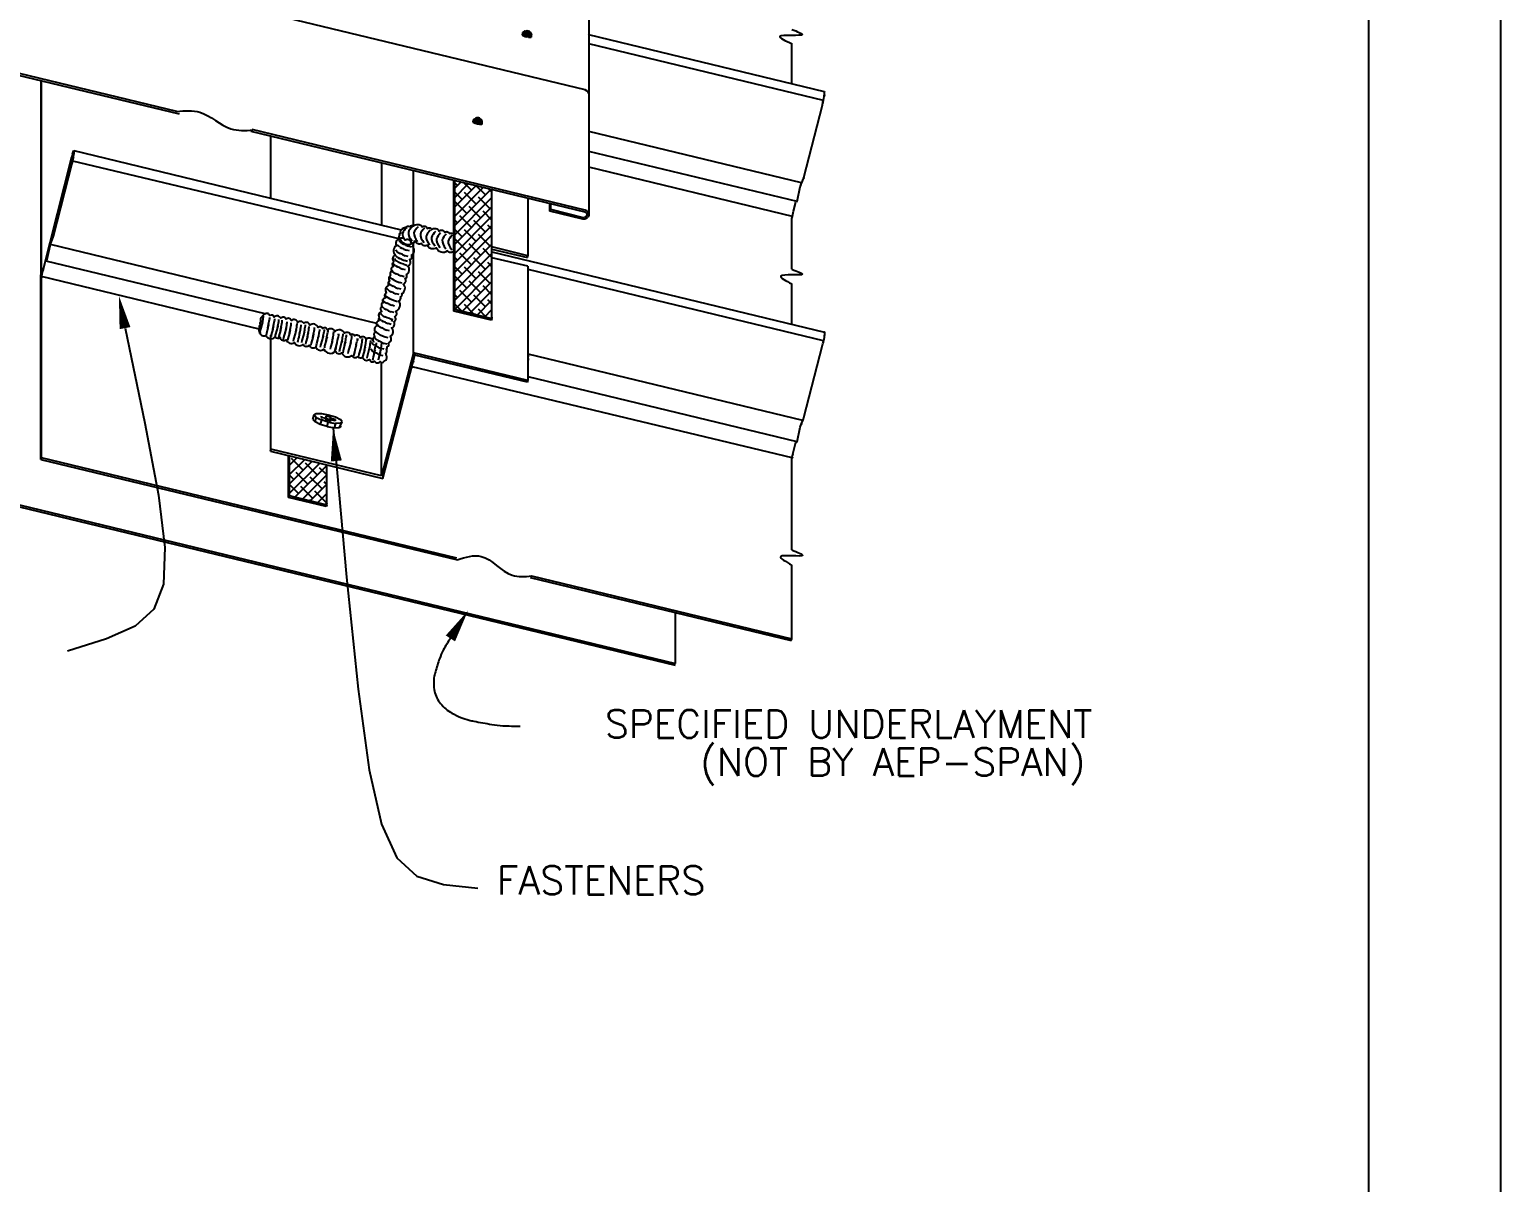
# Model space of a CAD drawing. Extents: x 119.2 to 127.7, y -26.1 to -15.1.
# Drawn here: x 123.515 to 127.693, y -20.545 to -17.27 of the extents above; entities that cross this region are included whole.
import ezdxf
from ezdxf.enums import TextEntityAlignment as Align

# ---------------------------------------------------------------- set-up
doc = ezdxf.new("R2010")
doc.units = 0
doc.header["$LTSCALE"] = 0.5
doc.header["$MEASUREMENT"] = 0
for name, color, linetype in [('BORDER', 9, 'CONTINUOUS'), ('DIM', 4, 'CONTINUOUS'), ('DWG', 2, 'CONTINUOUS'), ('PEN2', 7, 'CONTINUOUS')]:
    doc.layers.add(name, color=color, linetype=linetype)
doc.styles.get("Standard").update_dxf_attribs({"font": 'romans.shx'})
doc.styles.add('STD', font='simplex.shx', dxfattribs={"height": 0.125})
pattern_1 = [(45, (9.3305, 0), (-0.013258252, 0.013258252), []), (135, (9.3305, 0), (-0.0397747564, 0.013258252), [0.046875, -0.028125])]

msp = doc.modelspace()

# ---------------------------------------------------------------- hatches: boundary and pattern name
at = {"layer": 'DWG'}
h = msp.add_hatch(dxfattribs=at)
h.set_pattern_fill('ANSI38', color=46, scale=0.15)
h.set_pattern_definition(pattern_1)
h.paths.add_polyline_path([(122.1452, -17.6972), (122.0387, -17.7229), (122.0387, -18.0881), (122.1452, -18.0618)])
h.paths.add_polyline_path([(122.6111, -18.5935), (122.6111, -18.4804), (122.5046, -18.5062), (122.5046, -18.6198)])
h.paths.add_polyline_path([(124.3593, -18.5062), (124.2528, -18.4804), (124.2528, -18.5935), (124.3593, -18.6198)])
h = msp.add_hatch(dxfattribs=at)
h.set_pattern_fill('ANSI38', color=46, scale=0.15)
h.set_pattern_definition(pattern_1)
h.paths.add_polyline_path([(124.8286, -17.7237), (124.7221, -17.698), (124.7221, -18.0644), (124.8286, -18.0907)])

# ---------------------------------------------------------------- linework, layer by layer
at = {"layer": 'BORDER'}
for p, q in [((127.6927, -15.1288), (127.6927, -26.1288)), ((127.3177, -15.5663), (127.3177, -25.6913))]:
    msp.add_line(p, q, dxfattribs=at)
at = {"layer": 'DIM', "color": 5}
for points, format in [([(123.7692, -18.0259, 0, 0.0313, 0), (123.7866, -18.1181, 0.0313, 0.0313, 0)], "xyseb"), ([(124.3772, -18.4021, 0, 0.0313, 0), (124.3866, -18.4954, 0.0313, 0.0313, 0)], "xyseb"), ([(124.7608, -18.9203, 0, 0.0313, 0), (124.7106, -18.9995, 0.0313, 0.0313, 0)], "xyseb"), ([(124.7106, -18.9995, 0.027993), (124.6904, -19.0325, 0.040454), (124.6797, -19.0571, 0.009901), (124.6678, -19.0941, 0.029035), (124.6647, -19.1071, 0.049204), (124.6631, -19.1281, 0.048014), (124.6656, -19.1495, 0.058997), (124.6719, -19.1679, 0.058994), (124.6824, -19.1844, 0.047542), (124.6976, -19.1998, 0.048808), (124.7151, -19.2117, 0.028651), (124.7404, -19.2237, 0.032591), (124.7637, -19.2315, 0.017207), (124.7769, -19.2345, 0.004479), (124.8282, -19.2437, 0.02784), (124.8595, -19.2473, 0.017805), (124.9086, -19.2484)], "xyb")]:
    msp.add_lwpolyline(points, format=format, dxfattribs=at)
for points in [[(123.7866, -18.1181), (123.8432, -18.388), (123.8816, -18.5922), (123.8999, -18.7411), (123.8962, -18.8458), (123.8686, -18.9168), (123.8153, -18.9649), (123.7342, -19.0009), (123.6234, -19.0356)], [(124.3772, -18.4021), (124.4159, -18.8253), (124.4486, -19.1437), (124.4801, -19.3724), (124.5152, -19.527), (124.5588, -19.6226), (124.6156, -19.6746), (124.6906, -19.6983), (124.7884, -19.7091)]]:
    msp.add_lwpolyline(points, dxfattribs=at)
at = {"layer": 'DWG'}
for p, q in [((125.1033, -16.5423), (125.1033, -17.7985)), ((125.0936, -17.4415), (123.4323, -17.0403)), ((125.1026, -17.284), (125.1026, -17.284)), ((125.1041, -17.2848), (125.1026, -17.284)), ((125.7731, -17.4468), (125.1041, -17.2848)), ((125.1041, -17.299), (125.1041, -17.3028)), ((125.1041, -17.311), (125.1041, -17.3155)), ((125.7701, -17.4715), (125.1041, -17.311)), ((125.1041, -17.32), (125.1041, -17.3245)), ((125.6801, -17.4228), (125.6801, -17.3106)), ((123.9342, -17.5027), (123.4323, -17.3815)), ((123.4323, -17.3868), (123.94, -17.5093)), ((123.5471, -17.4145), (123.5471, -17.9673)), ((123.5486, -17.4148), (123.5486, -17.9628)), ((125.0936, -17.4415), (125.0981, -17.4438)), ((125.0981, -17.4438), (125.0936, -17.4415)), ((125.1018, -17.4475), (125.0981, -17.4438)), ((125.1033, -17.452), (125.1018, -17.4475)), ((125.7701, -17.4715), (125.7723, -17.4603)), ((125.7723, -17.446), (125.7731, -17.446)), ((125.7731, -17.455), (125.7723, -17.4603)), ((125.7723, -17.4573), (125.7731, -17.455)), ((125.7723, -17.4603), (125.7723, -17.4573)), ((125.7731, -17.446), (125.7731, -17.4468)), ((125.7731, -17.455), (125.7731, -17.446)), ((125.7138, -17.6898), (125.7671, -17.485)), ((125.7671, -17.485), (125.7686, -17.476)), ((125.7686, -17.4768), (125.7678, -17.4798)), ((125.7678, -17.4798), (125.7678, -17.4805)), ((125.7686, -17.476), (125.7701, -17.4715)), ((125.7686, -17.476), (125.7686, -17.4768)), ((124.1434, -17.5584), (125.0921, -17.7873)), ((125.0936, -17.7828), (124.1475, -17.5543)), ((124.1996, -17.5728), (124.1996, -17.7475)), ((124.2011, -17.5728), (124.1996, -17.5728)), ((124.2011, -17.7483), (124.2011, -17.5728)), ((125.1041, -17.5458), (125.1041, -17.5518)), ((125.1041, -17.5593), (125.1041, -17.5668)), ((125.7078, -17.7055), (125.1041, -17.5593)), ((125.1041, -17.569), (125.1041, -17.572)), ((123.6326, -17.6478), (123.6416, -17.6133)), ((123.6356, -17.6335), (123.6371, -17.626)), ((123.6363, -17.6275), (123.6356, -17.632)), ((123.6378, -17.6238), (123.6363, -17.6275)), ((123.6363, -17.6275), (123.6363, -17.6275)), ((123.6371, -17.626), (123.6393, -17.6268)), ((123.6378, -17.623), (123.6401, -17.6155)), ((123.6408, -17.6185), (123.6378, -17.623)), ((123.6416, -17.6253), (123.6378, -17.6238)), ((123.6386, -17.6208), (123.6408, -17.614)), ((123.6408, -17.6163), (123.6386, -17.6208)), ((123.6393, -17.6178), (123.6386, -17.6358)), ((123.6408, -17.614), (123.6393, -17.6178)), ((123.6401, -17.6185), (123.6393, -17.6193)), ((123.6393, -17.6193), (123.6393, -17.6193)), ((123.6393, -17.6268), (123.6401, -17.6298)), ((123.6401, -17.6155), (123.6408, -17.6163)), ((123.6401, -17.6185), (123.6401, -17.6193)), ((123.6408, -17.6185), (123.6401, -17.6185)), ((123.6401, -17.6298), (123.6401, -17.6185)), ((123.6401, -17.6193), (123.6408, -17.6193)), ((123.6416, -17.6133), (123.6408, -17.614)), ((123.6408, -17.614), (123.6408, -17.6185)), ((123.6416, -17.6133), (123.6416, -17.6253)), ((123.6416, -17.614), (124.5711, -17.8387)), ((125.6951, -17.7588), (125.1041, -17.6163)), ((123.5538, -17.953), (123.6356, -17.632)), ((123.6356, -17.6508), (123.5823, -17.8578)), ((123.6341, -17.6418), (123.6318, -17.6523)), ((123.6348, -17.6418), (123.6318, -17.6538)), ((123.6318, -17.6485), (123.6318, -17.6485)), ((123.6326, -17.65), (123.6318, -17.6485)), ((123.6318, -17.65), (123.6326, -17.65)), ((123.6318, -17.6523), (123.6318, -17.65)), ((123.6318, -17.6538), (123.6341, -17.6545)), ((123.6326, -17.6455), (123.6326, -17.6478)), ((123.6326, -17.6455), (123.6326, -17.6455)), ((123.6326, -17.6515), (123.6326, -17.6455)), ((123.6341, -17.6515), (123.6326, -17.6515)), ((123.6341, -17.6545), (123.6326, -17.6515)), ((123.6333, -17.6433), (123.6333, -17.6493)), ((123.6341, -17.644), (123.6333, -17.6433)), ((123.6333, -17.6485), (123.6356, -17.647)), ((123.6333, -17.6493), (123.6333, -17.6485)), ((123.6341, -17.641), (123.6348, -17.6418)), ((123.6341, -17.6463), (123.6341, -17.641)), ((123.6371, -17.6418), (123.6341, -17.644)), ((123.6356, -17.647), (123.6341, -17.6463)), ((123.6348, -17.6403), (123.6348, -17.6418)), ((123.6348, -17.6418), (123.6363, -17.6425)), ((123.6401, -17.6313), (123.6356, -17.6508)), ((123.6363, -17.6478), (123.6356, -17.6523)), ((123.6363, -17.6425), (123.6371, -17.6418)), ((123.6371, -17.6433), (123.6371, -17.6433)), ((123.6386, -17.6395), (123.6378, -17.6433)), ((123.6378, -17.6433), (124.568, -17.8644)), ((123.6386, -17.6358), (123.6393, -17.6328)), ((123.6393, -17.635), (123.6386, -17.6395)), ((123.6386, -17.6358), (123.6386, -17.6358)), ((123.6401, -17.6313), (123.6393, -17.635)), ((123.6393, -17.6328), (123.6401, -17.6313)), ((123.6393, -17.6328), (123.6393, -17.6328)), ((124.5153, -17.6493), (124.5153, -17.824)), ((125.6816, -17.8008), (125.1041, -17.6613)), ((124.6061, -17.8286), (124.6061, -17.671)), ((125.7041, -17.7168), (125.7063, -17.7093)), ((125.7056, -17.7115), (125.7048, -17.7145)), ((125.7063, -17.7093), (125.7101, -17.701)), ((125.7063, -17.7093), (125.7071, -17.7078)), ((125.7071, -17.7063), (125.7108, -17.7003)), ((125.7071, -17.7078), (125.7071, -17.7063)), ((125.7108, -17.7003), (125.7116, -17.698)), ((125.7116, -17.6958), (125.7131, -17.6935)), ((125.7116, -17.698), (125.7116, -17.6958)), ((125.7138, -17.6898), (125.7131, -17.6935)), ((125.7131, -17.6935), (125.7138, -17.6898)), ((124.9308, -17.749), (124.9308, -17.9125)), ((125.6951, -17.7588), (125.7041, -17.7168)), ((123.5808, -17.8638), (123.5966, -17.7925)), ((123.5958, -17.7933), (123.5823, -17.8533)), ((123.5966, -17.791), (123.5958, -17.7933)), ((123.5958, -17.7933), (123.5958, -17.7933)), ((123.5966, -17.7888), (123.5966, -17.7903)), ((123.5966, -17.7925), (123.5966, -17.7888)), ((123.5966, -17.7903), (123.5981, -17.791)), ((123.5981, -17.791), (123.5966, -17.791)), ((124.9931, -17.7648), (124.9946, -17.7648)), ((124.9931, -17.7858), (124.9931, -17.7648)), ((124.9946, -17.7805), (124.9931, -17.7858)), ((125.0868, -17.8083), (124.9931, -17.7858)), ((124.9946, -17.7648), (124.9946, -17.7805)), ((124.9946, -17.7805), (125.0876, -17.8038)), ((125.0921, -17.7873), (125.0958, -17.7895)), ((125.0981, -17.785), (125.0936, -17.7828)), ((125.0958, -17.7895), (125.0981, -17.7933)), ((125.1018, -17.7888), (125.0981, -17.785)), ((125.0981, -17.7933), (125.0981, -17.7978)), ((125.1033, -17.7933), (125.1018, -17.7888)), ((125.6808, -17.8045), (125.6846, -17.7858)), ((125.6846, -17.7858), (125.6913, -17.7603)), ((125.6943, -17.7595), (125.6951, -17.7588)), ((125.0921, -17.8083), (125.0868, -17.8083)), ((125.0921, -17.8083), (125.0868, -17.8083)), ((125.0876, -17.8038), (125.0921, -17.803)), ((125.0958, -17.8015), (125.0921, -17.803)), ((125.0973, -17.8068), (125.0921, -17.8083)), ((125.0958, -17.8015), (125.0981, -17.7978)), ((125.0973, -17.8068), (125.1011, -17.803)), ((125.1033, -17.7985), (125.1011, -17.803)), ((125.6801, -17.8053), (125.6808, -17.8015)), ((125.6801, -17.8068), (125.6808, -17.8045)), ((125.6801, -17.8068), (125.6801, -17.8053)), ((125.6801, -17.8105), (125.6801, -17.8068)), ((125.6801, -17.9509), (125.6801, -17.8068)), ((123.5756, -17.8728), (123.5636, -17.9268)), ((123.5733, -17.8818), (123.5808, -17.8608)), ((123.5741, -17.8795), (124.5009, -18.1041)), ((123.5756, -17.8728), (123.5748, -17.8773)), ((123.5816, -17.8593), (123.5756, -17.875)), ((123.5771, -17.8713), (123.5756, -17.8728)), ((123.5756, -17.8728), (123.5756, -17.8728)), ((123.5756, -17.875), (123.5756, -17.8728)), ((123.5763, -17.8728), (123.5786, -17.8683)), ((123.5778, -17.8683), (123.5763, -17.8705)), ((123.5763, -17.8705), (123.5771, -17.8713)), ((123.5763, -17.8735), (123.5763, -17.8728)), ((123.5823, -17.854), (123.5771, -17.869)), ((123.5771, -17.869), (123.5778, -17.8683)), ((123.5778, -17.869), (123.5771, -17.869)), ((123.5778, -17.8683), (123.5778, -17.8683)), ((123.5793, -17.8675), (123.5786, -17.8683)), ((123.5786, -17.8683), (123.5793, -17.8675)), ((123.5808, -17.8608), (123.5801, -17.863)), ((123.5801, -17.863), (123.5801, -17.8638)), ((123.5801, -17.8638), (123.5808, -17.8638)), ((123.5808, -17.8638), (123.5823, -17.8578)), ((123.5816, -17.8548), (123.5816, -17.8548)), ((123.5823, -17.8578), (123.5816, -17.8593)), ((123.5823, -17.8533), (123.5823, -17.854)), ((123.5823, -17.854), (123.5823, -17.854)), ((124.6061, -18.1885), (124.6061, -17.8763)), ((123.5636, -17.926), (123.5726, -17.8855)), ((123.5726, -17.8855), (123.5733, -17.8818)), ((123.5733, -17.8848), (123.5733, -17.8818)), ((124.9308, -17.9125), (124.8286, -17.8874)), ((124.8286, -17.8934), (124.9293, -17.9178)), ((124.8286, -17.901), (125.7731, -18.1293)), ((124.9308, -17.9425), (124.8286, -17.918)), ((124.9293, -17.9178), (124.9308, -17.9125)), ((123.5478, -17.9763), (123.5523, -17.9515)), ((123.5486, -17.9658), (123.5538, -17.953)), ((123.5523, -17.953), (123.5486, -17.9733)), ((123.5501, -17.9598), (123.5486, -17.9763)), ((123.5486, -17.9628), (123.5493, -17.9628)), ((123.5523, -17.956), (123.5493, -17.9695)), ((123.5493, -17.9613), (123.5501, -17.9598)), ((123.5493, -17.9628), (123.5493, -17.9613)), ((123.5501, -17.9605), (123.5538, -17.9478)), ((123.5501, -17.9605), (123.5501, -17.9635)), ((123.5508, -17.9605), (123.5501, -17.9605)), ((123.5516, -17.9613), (123.5501, -17.9605)), ((123.5516, -17.9568), (123.5516, -17.9568)), ((123.5523, -17.9515), (123.5523, -17.953)), ((123.5538, -17.953), (123.5523, -17.956)), ((123.5538, -17.9478), (123.5538, -17.953)), ((123.5538, -17.9493), (123.5538, -17.953)), ((123.5538, -17.9493), (123.5538, -17.9493)), ((123.5628, -17.9275), (123.5636, -17.9268)), ((124.185, -18.0778), (123.5628, -17.9275)), ((123.5636, -17.9268), (123.5636, -17.926)), ((124.9308, -17.9425), (124.9308, -18.2673)), ((125.7701, -18.154), (124.9316, -17.9515)), ((123.5478, -17.968), (123.5471, -17.9673)), ((123.5471, -18.4908), (123.5471, -17.9673)), ((123.5471, -17.9673), (123.5493, -17.968)), ((123.5471, -17.9815), (123.5478, -17.9793)), ((123.5471, -17.9815), (123.5478, -17.9815)), ((123.5478, -17.983), (123.5471, -17.983)), ((123.5486, -17.9658), (123.5478, -17.9673)), ((123.5478, -17.968), (123.5486, -17.9658)), ((123.5478, -17.9673), (123.5493, -17.9673)), ((123.5486, -17.968), (123.5478, -17.968)), ((123.5478, -17.968), (123.5478, -17.968)), ((123.5478, -17.9793), (123.5478, -17.9763)), ((123.5486, -17.9763), (123.5478, -17.9763)), ((123.5478, -17.9815), (123.5478, -17.983)), ((123.5493, -17.9658), (123.5486, -17.9658)), ((123.5493, -17.9673), (123.5486, -17.968)), ((123.5486, -17.9733), (123.5486, -18.4855)), ((123.5493, -17.9748), (123.5486, -17.9763)), ((123.5493, -17.9635), (123.5493, -17.9658)), ((123.5501, -17.9635), (123.5493, -17.9635)), ((123.5493, -17.968), (123.5501, -17.9688)), ((123.5493, -17.9718), (123.5493, -17.9748)), ((124.1674, -18.1213), (123.5493, -17.9718)), ((125.6801, -18.1053), (125.6801, -17.9927)), ((125.7723, -18.1285), (125.7731, -18.1285)), ((125.7731, -18.1285), (125.7731, -18.1375)), ((125.7731, -18.1293), (125.7731, -18.1285)), ((124.1996, -18.1435), (124.1996, -18.4675)), ((124.2011, -18.4623), (124.2011, -18.1383)), ((125.7138, -18.3723), (125.7671, -18.1668)), ((125.7671, -18.1668), (125.7678, -18.163)), ((125.7708, -18.1495), (125.7678, -18.163)), ((125.7678, -18.1615), (125.7701, -18.154)), ((125.7686, -18.1585), (125.7678, -18.1615)), ((125.7716, -18.1458), (125.7708, -18.1495)), ((125.7723, -18.1428), (125.7716, -18.1458)), ((125.7731, -18.1375), (125.7723, -18.1398)), ((125.7731, -18.1375), (125.7723, -18.1398)), ((125.7723, -18.1398), (125.7723, -18.1428)), ((125.7723, -18.1398), (125.7723, -18.1428)), ((124.6061, -18.1885), (124.5153, -18.538)), ((124.5153, -18.538), (124.5153, -18.214)), ((124.5191, -18.5448), (124.6098, -18.1945)), ((124.6061, -18.2118), (124.6053, -18.2155)), ((124.6098, -18.19), (124.6061, -18.1885)), ((124.9308, -18.2673), (124.6061, -18.1885)), ((124.6098, -18.1945), (124.6098, -18.19)), ((124.9293, -18.2718), (124.6098, -18.1945)), ((124.9316, -18.1923), (124.9316, -18.1998)), ((125.7116, -18.3805), (124.9316, -18.1923)), ((124.9316, -18.2043), (124.9316, -18.2095)), ((124.6016, -18.2283), (124.6008, -18.2305)), ((125.6808, -18.4863), (124.6016, -18.2283)), ((124.9293, -18.2718), (124.9308, -18.2673)), ((124.9293, -18.2673), (124.9293, -18.2718)), ((125.6951, -18.4413), (124.9316, -18.2568)), ((125.7063, -18.3918), (125.7131, -18.3753)), ((125.7131, -18.3753), (125.7116, -18.3783)), ((125.7116, -18.3783), (125.7116, -18.3805)), ((125.7131, -18.3753), (125.7138, -18.3723)), ((125.6951, -18.4413), (125.7041, -18.3993)), ((125.7041, -18.3993), (125.7063, -18.3918)), ((125.7048, -18.397), (125.7056, -18.394)), ((125.7071, -18.3903), (125.7063, -18.3918)), ((125.7078, -18.388), (125.7071, -18.3888)), ((125.7071, -18.3888), (125.7071, -18.3903)), ((124.1996, -18.4675), (124.2011, -18.4623)), ((124.5153, -18.538), (124.2011, -18.4623)), ((125.6846, -18.4683), (125.6913, -18.442)), ((125.6913, -18.442), (125.6943, -18.442)), ((125.6943, -18.442), (125.6951, -18.4413)), ((123.5471, -18.4908), (124.7307, -18.7765)), ((123.5486, -18.4855), (124.7283, -18.7707)), ((124.1996, -18.4675), (124.5191, -18.5448)), ((125.6801, -18.4878), (125.6846, -18.4683)), ((125.6801, -18.4893), (125.6816, -18.4833)), ((125.6801, -18.4915), (125.6801, -18.4878)), ((125.6801, -18.7481), (125.6801, -18.4893)), ((125.6816, -18.4833), (125.6808, -18.4863)), ((125.6831, -18.4758), (125.6823, -18.4795)), ((124.5191, -18.5245), (124.5191, -18.5448)), ((124.1448, -18.637), (124.1448, -18.637)), ((125.6801, -19.0008), (125.6801, -18.7916)), ((124.9374, -18.8264), (125.6786, -19.0053)), ((124.9406, -18.822), (125.6801, -19.0008)), ((125.6786, -19.0053), (125.6801, -19.0008))]:
    msp.add_line(p, q, dxfattribs=at)
at = {"layer": 'DWG', "color": 46}
for p, q in [((124.9173, -17.278), (124.9143, -17.284)), ((124.9166, -17.2788), (124.9151, -17.2855)), ((124.9151, -17.2855), (124.9166, -17.2788)), ((124.9151, -17.2855), (124.9226, -17.2893)), ((124.9181, -17.287), (124.9151, -17.2855)), ((124.9166, -17.2788), (124.9218, -17.2743)), ((124.9173, -17.278), (124.9166, -17.2788)), ((124.9173, -17.278), (124.9166, -17.2788)), ((124.9173, -17.278), (124.9271, -17.275)), ((124.9203, -17.2758), (124.9173, -17.278)), ((124.9173, -17.278), (124.9173, -17.278)), ((124.9173, -17.2803), (124.9173, -17.278)), ((124.9196, -17.2825), (124.9173, -17.2803)), ((124.9308, -17.2743), (124.9181, -17.287)), ((124.9196, -17.2825), (124.9233, -17.278)), ((124.9196, -17.2825), (124.9286, -17.2855)), ((124.9241, -17.284), (124.9196, -17.2825)), ((124.9203, -17.2758), (124.9256, -17.2735)), ((124.9211, -17.2765), (124.9203, -17.2758)), ((124.9211, -17.275), (124.9256, -17.2735)), ((124.9218, -17.2743), (124.9211, -17.275)), ((124.9211, -17.2765), (124.9256, -17.2743)), ((124.9233, -17.278), (124.9211, -17.2765)), ((124.9233, -17.278), (124.9211, -17.2765)), ((124.9271, -17.2908), (124.9226, -17.2893)), ((124.9226, -17.2893), (124.9271, -17.2908)), ((124.9301, -17.2765), (124.9233, -17.278)), ((124.9263, -17.2795), (124.9241, -17.284)), ((124.9256, -17.2735), (124.9301, -17.2735)), ((124.9256, -17.2735), (124.9301, -17.2735)), ((124.9256, -17.2735), (124.9308, -17.2743)), ((124.9256, -17.2743), (124.9256, -17.2735)), ((124.9256, -17.2743), (124.9353, -17.2758)), ((124.9256, -17.2743), (124.9263, -17.2795)), ((124.9323, -17.2743), (124.9256, -17.2743)), ((124.9286, -17.2758), (124.9263, -17.2795)), ((124.9263, -17.2795), (124.9301, -17.2803)), ((124.9271, -17.2735), (124.9286, -17.2735)), ((124.9308, -17.2743), (124.9271, -17.2735)), ((124.9271, -17.2735), (124.9271, -17.2735)), ((124.9308, -17.2743), (124.9271, -17.2735)), ((124.9271, -17.275), (124.9308, -17.2743)), ((124.9271, -17.2908), (124.9301, -17.2803)), ((124.9323, -17.2915), (124.9271, -17.2908)), ((124.9286, -17.2735), (124.9301, -17.2765)), ((124.9286, -17.2735), (124.9286, -17.2735)), ((124.9286, -17.2735), (124.9286, -17.2758)), ((124.9353, -17.2758), (124.9286, -17.2735)), ((124.9308, -17.2743), (124.9286, -17.2758)), ((124.9286, -17.2758), (124.9308, -17.2743)), ((124.9331, -17.2863), (124.9286, -17.2855)), ((124.9301, -17.2735), (124.9301, -17.2765)), ((124.9301, -17.2735), (124.9383, -17.2788)), ((124.9301, -17.2765), (124.9323, -17.2765)), ((124.9301, -17.2765), (124.9301, -17.2803)), ((124.9301, -17.2803), (124.9301, -17.2765)), ((124.9301, -17.2803), (124.9331, -17.281)), ((124.9301, -17.2803), (124.9331, -17.281)), ((124.9383, -17.281), (124.9308, -17.2743)), ((124.9308, -17.2743), (124.9338, -17.275)), ((124.9323, -17.2765), (124.9323, -17.2743)), ((124.9323, -17.2765), (124.9331, -17.281)), ((124.9353, -17.2765), (124.9323, -17.2765)), ((124.9331, -17.2863), (124.9323, -17.2915)), ((124.9331, -17.2863), (124.9323, -17.2915)), ((124.9398, -17.2915), (124.9323, -17.2915)), ((124.9323, -17.2915), (124.9398, -17.2915)), ((124.9331, -17.281), (124.9383, -17.281)), ((124.9331, -17.281), (124.9331, -17.2863)), ((124.9331, -17.281), (124.9331, -17.2863)), ((124.9398, -17.2863), (124.9331, -17.2863)), ((124.9338, -17.275), (124.9353, -17.2758)), ((124.9338, -17.275), (124.9338, -17.275)), ((124.9338, -17.2773), (124.9353, -17.2765)), ((124.9361, -17.281), (124.9338, -17.2773)), ((124.9353, -17.2758), (124.9353, -17.2765)), ((124.9353, -17.2765), (124.9391, -17.2803)), ((124.9376, -17.2863), (124.9368, -17.2915)), ((124.9406, -17.2848), (124.9376, -17.2863)), ((124.9383, -17.2788), (124.9383, -17.281)), ((124.9391, -17.2803), (124.9383, -17.2788)), ((124.9383, -17.2788), (124.9383, -17.281)), ((124.9383, -17.281), (124.9398, -17.2863)), ((124.9383, -17.281), (124.9398, -17.2863)), ((124.9391, -17.2803), (124.9406, -17.2848)), ((124.9398, -17.2915), (124.9406, -17.2848)), ((124.9398, -17.2863), (124.9398, -17.2915)), ((124.9398, -17.2915), (124.9406, -17.29)), ((124.9406, -17.29), (124.9406, -17.2848)), ((124.7958, -17.524), (124.7741, -17.5315)), ((124.7741, -17.5315), (124.7756, -17.533)), ((124.7756, -17.533), (124.7763, -17.5263)), ((124.7756, -17.533), (124.7786, -17.5345)), ((124.7861, -17.5218), (124.7763, -17.5263)), ((124.7763, -17.5263), (124.7913, -17.5218)), ((124.7763, -17.5263), (124.7808, -17.5233)), ((124.7816, -17.524), (124.7763, -17.5263)), ((124.7778, -17.5255), (124.7763, -17.5263)), ((124.7868, -17.5225), (124.7778, -17.5255)), ((124.7913, -17.5218), (124.7786, -17.5345)), ((124.7823, -17.5368), (124.7786, -17.5345)), ((124.7786, -17.5345), (124.7823, -17.5368)), ((124.7951, -17.5233), (124.7801, -17.53)), ((124.7801, -17.53), (124.7831, -17.5255)), ((124.7808, -17.5233), (124.7816, -17.524)), ((124.7816, -17.5225), (124.7861, -17.521)), ((124.7823, -17.5368), (124.7838, -17.5315)), ((124.7876, -17.5383), (124.7823, -17.5368)), ((124.7861, -17.521), (124.7831, -17.5218)), ((124.7831, -17.5218), (124.7831, -17.5218)), ((124.7831, -17.5255), (124.7861, -17.527)), ((124.7838, -17.5315), (124.7861, -17.527)), ((124.7838, -17.5315), (124.7891, -17.533)), ((124.7906, -17.521), (124.7853, -17.521)), ((124.7913, -17.5218), (124.7853, -17.521)), ((124.7861, -17.521), (124.7913, -17.5218)), ((124.7861, -17.521), (124.7861, -17.521)), ((124.7891, -17.521), (124.7861, -17.521)), ((124.7861, -17.5218), (124.7928, -17.5218)), ((124.7861, -17.527), (124.7868, -17.5225)), ((124.7861, -17.527), (124.7891, -17.5233)), ((124.7936, -17.5285), (124.7861, -17.527)), ((124.7861, -17.527), (124.7898, -17.5278)), ((124.7868, -17.5225), (124.7913, -17.5218)), ((124.7928, -17.5218), (124.7868, -17.5225)), ((124.7891, -17.533), (124.7876, -17.5383)), ((124.7928, -17.539), (124.7876, -17.5383)), ((124.7891, -17.521), (124.7891, -17.521)), ((124.7891, -17.5233), (124.7891, -17.521)), ((124.7913, -17.5218), (124.7891, -17.5233)), ((124.7891, -17.5233), (124.7958, -17.524)), ((124.7891, -17.533), (124.7936, -17.5338)), ((124.7898, -17.5278), (124.7906, -17.524)), ((124.7898, -17.5278), (124.7928, -17.539)), ((124.7928, -17.5218), (124.7906, -17.521)), ((124.7906, -17.524), (124.7951, -17.524)), ((124.7913, -17.5218), (124.7951, -17.524)), ((124.7928, -17.524), (124.7913, -17.5218)), ((124.7913, -17.5218), (124.7943, -17.5225)), ((124.7943, -17.524), (124.7913, -17.5218)), ((124.7936, -17.5285), (124.7928, -17.524)), ((124.7936, -17.5338), (124.7928, -17.539)), ((124.7996, -17.539), (124.7928, -17.539)), ((124.7928, -17.539), (124.7996, -17.539)), ((124.7928, -17.539), (124.7973, -17.539)), ((124.7951, -17.524), (124.7936, -17.5285)), ((124.7996, -17.5278), (124.7936, -17.5285)), ((124.7936, -17.5285), (124.7988, -17.5285)), ((124.7936, -17.5338), (124.7936, -17.5285)), ((124.8003, -17.5338), (124.7936, -17.5338)), ((124.7973, -17.5338), (124.7936, -17.5338)), ((124.7943, -17.5225), (124.7951, -17.5233)), ((124.7966, -17.5285), (124.7943, -17.524)), ((124.7951, -17.5233), (124.7958, -17.524)), ((124.7988, -17.5263), (124.7951, -17.5233)), ((124.7951, -17.524), (124.7988, -17.5285)), ((124.7958, -17.524), (124.7996, -17.5278)), ((124.7973, -17.5338), (124.7966, -17.5285)), ((124.8011, -17.5323), (124.7973, -17.5338)), ((124.7973, -17.539), (124.7973, -17.5338)), ((124.7988, -17.5263), (124.7988, -17.5263)), ((124.7988, -17.5285), (124.7988, -17.5263)), ((124.7996, -17.5278), (124.7988, -17.5285)), ((124.7988, -17.5285), (124.8003, -17.5338)), ((124.7988, -17.5285), (124.8003, -17.5338)), ((124.7996, -17.5278), (124.7996, -17.5278)), ((124.8011, -17.5323), (124.7996, -17.5278)), ((124.8003, -17.5338), (124.7996, -17.539)), ((124.7996, -17.539), (124.8011, -17.5375)), ((124.8003, -17.5338), (124.8011, -17.5323)), ((124.8011, -17.5375), (124.8011, -17.5323)), ((124.7206, -18.0697), (124.7206, -17.6976)), ((124.7221, -17.698), (124.7221, -18.0644)), ((124.8286, -18.0907), (124.8286, -17.7237)), ((124.5663, -17.8713), (124.5656, -17.869)), ((124.5686, -17.8735), (124.5663, -17.8713)), ((124.5723, -17.8765), (124.5686, -17.8735)), ((124.5723, -17.8765), (124.5776, -17.8795)), ((124.5843, -17.8825), (124.5776, -17.8795)), ((124.7205, -17.8748), (124.7206, -17.8749)), ((124.5528, -17.9223), (124.5521, -17.92)), ((124.555, -17.9121), (124.5543, -17.9099)), ((124.5573, -17.9144), (124.555, -17.9121)), ((124.5564, -17.898), (124.5557, -17.8958)), ((124.5587, -17.9003), (124.5564, -17.898)), ((124.561, -17.9174), (124.5573, -17.9144)), ((124.5624, -17.9033), (124.5587, -17.9003)), ((124.5607, -17.8825), (124.5599, -17.8803)), ((124.5629, -17.8848), (124.5607, -17.8825)), ((124.561, -17.9174), (124.5663, -17.9204)), ((124.5624, -17.9033), (124.5677, -17.9063)), ((124.5667, -17.8878), (124.5629, -17.8848)), ((124.573, -17.9234), (124.5663, -17.9204)), ((124.5667, -17.8878), (124.5719, -17.8908)), ((124.5744, -17.9093), (124.5677, -17.9063)), ((124.5787, -17.8938), (124.5719, -17.8908)), ((124.5744, -17.9093), (124.5819, -17.9123)), ((124.5787, -17.8938), (124.5862, -17.8968)), ((124.5902, -17.9145), (124.5819, -17.9123)), ((124.5843, -17.8825), (124.5918, -17.8855)), ((124.5944, -17.899), (124.5862, -17.8968)), ((124.6001, -17.8878), (124.5918, -17.8855)), ((124.5452, -17.9558), (124.5444, -17.9535)), ((124.5474, -17.958), (124.5452, -17.9558)), ((124.5512, -17.961), (124.5474, -17.958)), ((124.5494, -17.9361), (124.5486, -17.9338)), ((124.5516, -17.9383), (124.5494, -17.9361)), ((124.5512, -17.961), (124.5564, -17.964)), ((124.5554, -17.9413), (124.5516, -17.9383)), ((124.5551, -17.9253), (124.5528, -17.9223)), ((124.5588, -17.9283), (124.5551, -17.9253)), ((124.5554, -17.9413), (124.5606, -17.9443)), ((124.5588, -17.9283), (124.5641, -17.9313)), ((124.5674, -17.9473), (124.5606, -17.9443)), ((124.5708, -17.9343), (124.5641, -17.9313)), ((124.5674, -17.9473), (124.5749, -17.9503)), ((124.5783, -17.9365), (124.5708, -17.9343)), ((124.573, -17.9234), (124.5805, -17.9264)), ((124.5831, -17.9526), (124.5749, -17.9503)), ((124.5783, -17.9365), (124.5866, -17.9395)), ((124.5888, -17.9286), (124.5805, -17.9264)), ((124.5311, -18.0065), (124.5303, -18.0043)), ((124.5367, -17.991), (124.5359, -17.9888)), ((124.5389, -17.9933), (124.5367, -17.991)), ((124.5393, -17.974), (124.5386, -17.9718)), ((124.5427, -17.9963), (124.5389, -17.9933)), ((124.5416, -17.977), (124.5393, -17.974)), ((124.5461, -17.9793), (124.5416, -17.977)), ((124.5461, -17.9793), (124.5416, -17.977)), ((124.5427, -17.9963), (124.5479, -17.9993)), ((124.5513, -17.9823), (124.5461, -17.9793)), ((124.5547, -18.0023), (124.5479, -17.9993)), ((124.5513, -17.9823), (124.5581, -17.9853)), ((124.5547, -18.0023), (124.5622, -18.0053)), ((124.5632, -17.967), (124.5564, -17.964)), ((124.5581, -17.9853), (124.5656, -17.9883)), ((124.5632, -17.967), (124.5707, -17.97)), ((124.5731, -17.9905), (124.5656, -17.9883)), ((124.5789, -17.9723), (124.5707, -17.97)), ((124.5184, -18.0389), (124.5176, -18.0366)), ((124.5206, -18.0411), (124.5184, -18.0389)), ((124.5244, -18.0441), (124.5206, -18.0411)), ((124.5244, -18.0441), (124.5296, -18.0471)), ((124.5251, -18.0228), (124.5258, -18.0258)), ((124.5258, -18.0258), (124.5281, -18.028)), ((124.5281, -18.028), (124.5326, -18.031)), ((124.5281, -18.028), (124.5326, -18.031)), ((124.5333, -18.0088), (124.5311, -18.0065)), ((124.5326, -18.031), (124.5378, -18.034)), ((124.5371, -18.0118), (124.5333, -18.0088)), ((124.5371, -18.0118), (124.5423, -18.0148)), ((124.5378, -18.034), (124.5446, -18.037)), ((124.5491, -18.0178), (124.5423, -18.0148)), ((124.5446, -18.037), (124.5521, -18.04)), ((124.5491, -18.0178), (124.5566, -18.0208)), ((124.5521, -18.04), (124.5603, -18.0423)), ((124.5648, -18.023), (124.5566, -18.0208)), ((124.5704, -18.0075), (124.5622, -18.0053)), ((124.1793, -18.0888), (124.1801, -18.0858)), ((124.1801, -18.0858), (124.1801, -18.0828)), ((124.1976, -18.0909), (124.1976, -18.0879)), ((124.5131, -18.0768), (124.5123, -18.0745)), ((124.5131, -18.0768), (124.5153, -18.0798)), ((124.5191, -18.0828), (124.5153, -18.0798)), ((124.5169, -18.0572), (124.5162, -18.055)), ((124.5192, -18.0595), (124.5169, -18.0572)), ((124.5191, -18.0828), (124.5243, -18.0858)), ((124.5229, -18.0625), (124.5192, -18.0595)), ((124.5229, -18.0625), (124.5282, -18.0655)), ((124.5311, -18.0888), (124.5243, -18.0858)), ((124.5349, -18.0685), (124.5282, -18.0655)), ((124.5364, -18.0501), (124.5296, -18.0471)), ((124.5349, -18.0685), (124.5424, -18.0715)), ((124.5364, -18.0501), (124.5439, -18.0531)), ((124.5507, -18.0737), (124.5424, -18.0715)), ((124.5521, -18.0554), (124.5439, -18.0531)), ((124.7206, -18.0697), (124.7221, -18.0644)), ((124.8271, -18.0952), (124.7206, -18.0697)), ((124.7221, -18.0607), (124.7221, -18.0562)), ((124.7221, -18.0569), (124.7221, -18.0614)), ((124.7221, -18.0644), (124.8286, -18.0907)), ((124.7813, -18.0787), (124.7798, -18.0787)), ((124.8286, -18.0869), (124.8286, -18.0884)), ((124.1696, -18.133), (124.1703, -18.1278)), ((124.1703, -18.1278), (124.1748, -18.112)), ((124.1748, -18.112), (124.1778, -18.097)), ((124.1771, -18.1023), (124.1756, -18.1068)), ((124.1778, -18.097), (124.1786, -18.0933)), ((124.1778, -18.097), (124.1786, -18.0933)), ((124.1786, -18.0933), (124.1793, -18.0888)), ((124.1924, -18.1171), (124.1879, -18.1329)), ((124.1924, -18.1171), (124.1954, -18.1021)), ((124.1931, -18.1119), (124.1924, -18.1171)), ((124.1946, -18.1074), (124.1931, -18.1119)), ((124.1954, -18.1021), (124.1961, -18.0984)), ((124.1954, -18.1021), (124.1961, -18.0984)), ((124.1961, -18.0984), (124.1969, -18.0939)), ((124.1969, -18.0939), (124.1976, -18.0909)), ((124.1969, -18.0939), (124.1976, -18.0909)), ((124.2064, -18.121), (124.2019, -18.1367)), ((124.2064, -18.121), (124.2094, -18.106)), ((124.2072, -18.1157), (124.2064, -18.121)), ((124.2087, -18.1112), (124.2072, -18.1157)), ((124.2094, -18.106), (124.2102, -18.1022)), ((124.2094, -18.106), (124.2102, -18.1022)), ((124.2102, -18.1022), (124.2109, -18.0977)), ((124.2109, -18.0977), (124.2117, -18.0947)), ((124.2109, -18.0977), (124.2117, -18.0947)), ((124.2117, -18.0947), (124.2117, -18.0917)), ((124.214, -18.1383), (124.2185, -18.1225)), ((124.2185, -18.1225), (124.2215, -18.1075)), ((124.2208, -18.1128), (124.2193, -18.1173)), ((124.2215, -18.1075), (124.2223, -18.1038)), ((124.2215, -18.1075), (124.2223, -18.1038)), ((124.2223, -18.1038), (124.223, -18.0993)), ((124.223, -18.0993), (124.2238, -18.0963)), ((124.2281, -18.1248), (124.2236, -18.1405)), ((124.2238, -18.0963), (124.2238, -18.0933)), ((124.2281, -18.1248), (124.2311, -18.1098)), ((124.2288, -18.1195), (124.2281, -18.1248)), ((124.2303, -18.115), (124.2288, -18.1195)), ((124.2311, -18.1098), (124.2318, -18.106)), ((124.2311, -18.1098), (124.2318, -18.106)), ((124.2318, -18.106), (124.2326, -18.1015)), ((124.2326, -18.1015), (124.2333, -18.0985)), ((124.2326, -18.1015), (124.2333, -18.0985)), ((124.2333, -18.0985), (124.2333, -18.0955)), ((124.2375, -18.1448), (124.242, -18.129)), ((124.242, -18.129), (124.245, -18.114)), ((124.2443, -18.1193), (124.2428, -18.1238)), ((124.245, -18.114), (124.2458, -18.1103)), ((124.245, -18.114), (124.2458, -18.1103)), ((124.2458, -18.1103), (124.2465, -18.1058)), ((124.2465, -18.1058), (124.2473, -18.1028)), ((124.2473, -18.1028), (124.2473, -18.0998)), ((124.2535, -18.1324), (124.2565, -18.1174)), ((124.2543, -18.1272), (124.2535, -18.1324)), ((124.2558, -18.1227), (124.2543, -18.1272)), ((124.2565, -18.1174), (124.2573, -18.1137)), ((124.2565, -18.1174), (124.2573, -18.1137)), ((124.2573, -18.1137), (124.258, -18.1092)), ((124.258, -18.1092), (124.2588, -18.1062)), ((124.258, -18.1092), (124.2588, -18.1062)), ((124.2588, -18.1062), (124.2588, -18.1032)), ((124.2704, -18.1339), (124.2734, -18.1189)), ((124.2726, -18.1241), (124.2711, -18.1286)), ((124.2734, -18.1189), (124.2741, -18.1151)), ((124.2734, -18.1189), (124.2741, -18.1151)), ((124.2741, -18.1151), (124.2749, -18.1106)), ((124.2749, -18.1106), (124.2756, -18.1076)), ((124.2756, -18.1076), (124.2756, -18.1046)), ((124.2851, -18.1188), (124.2813, -18.1375)), ((124.2821, -18.133), (124.2836, -18.1278)), ((124.2851, -18.1188), (124.2866, -18.1113)), ((124.2866, -18.1113), (124.2866, -18.1083)), ((124.2939, -18.1379), (124.2969, -18.1229)), ((124.2961, -18.1282), (124.2946, -18.1327)), ((124.2969, -18.1229), (124.2976, -18.1192)), ((124.2969, -18.1229), (124.2976, -18.1192)), ((124.2976, -18.1192), (124.2984, -18.1147)), ((124.2984, -18.1147), (124.2991, -18.1117)), ((124.2991, -18.1117), (124.2991, -18.1087)), ((124.3045, -18.1426), (124.3075, -18.1276)), ((124.3075, -18.1276), (124.3082, -18.1238)), ((124.3075, -18.1276), (124.3082, -18.1238)), ((124.3082, -18.1238), (124.309, -18.1193)), ((124.309, -18.1193), (124.3097, -18.1163)), ((124.309, -18.1193), (124.3097, -18.1163)), ((124.3097, -18.1163), (124.3097, -18.1133)), ((124.3198, -18.1451), (124.3228, -18.1301)), ((124.3228, -18.1301), (124.3235, -18.1264)), ((124.3228, -18.1301), (124.3235, -18.1264)), ((124.3235, -18.1264), (124.3243, -18.1219)), ((124.3243, -18.1219), (124.325, -18.1189)), ((124.3243, -18.1219), (124.325, -18.1189)), ((124.325, -18.1189), (124.325, -18.1159)), ((124.3383, -18.1315), (124.3398, -18.124)), ((124.3398, -18.124), (124.3398, -18.1218)), ((124.3511, -18.1321), (124.3518, -18.1276)), ((124.3518, -18.1276), (124.3526, -18.1246)), ((124.3526, -18.1246), (124.3526, -18.1216)), ((124.3617, -18.134), (124.3625, -18.1295)), ((124.3625, -18.1295), (124.3632, -18.1265)), ((124.3625, -18.1295), (124.3632, -18.1265)), ((124.3632, -18.1265), (124.3632, -18.1235)), ((124.379, -18.1333), (124.3798, -18.1303)), ((124.379, -18.1333), (124.3798, -18.1303)), ((124.3798, -18.1303), (124.3798, -18.1273)), ((124.4996, -18.1285), (124.4988, -18.1263)), ((124.5018, -18.1308), (124.4996, -18.1285)), ((124.5018, -18.1308), (124.4996, -18.1285)), ((124.5043, -18.1093), (124.5035, -18.1071)), ((124.5065, -18.1116), (124.5043, -18.1093)), ((124.5103, -18.1146), (124.5065, -18.1116)), ((124.5085, -18.091), (124.5077, -18.0888)), ((124.5107, -18.0933), (124.5085, -18.091)), ((124.5103, -18.1146), (124.5155, -18.1176)), ((124.5145, -18.0963), (124.5107, -18.0933)), ((124.5145, -18.0963), (124.5197, -18.0993)), ((124.5223, -18.1206), (124.5155, -18.1176)), ((124.5265, -18.1023), (124.5197, -18.0993)), ((124.5223, -18.1206), (124.5298, -18.1236)), ((124.5265, -18.1023), (124.534, -18.1053)), ((124.538, -18.1258), (124.5298, -18.1236)), ((124.5386, -18.091), (124.5311, -18.0888)), ((124.5422, -18.1075), (124.534, -18.1053)), ((124.5386, -18.091), (124.5468, -18.094)), ((124.5446, -18.0993), (124.5461, -18.094)), ((124.8286, -18.0907), (124.8271, -18.0952)), ((124.8271, -18.0952), (124.8286, -18.0907)), ((124.1879, -18.1329), (124.1871, -18.1381)), ((124.2011, -18.1383), (124.1996, -18.1435)), ((124.2019, -18.1367), (124.2012, -18.142)), ((124.2133, -18.1435), (124.214, -18.1383)), ((124.2236, -18.1405), (124.2228, -18.1458)), ((124.2368, -18.15), (124.2375, -18.1448)), ((124.249, -18.1482), (124.2483, -18.1534)), ((124.2535, -18.1324), (124.249, -18.1482)), ((124.2651, -18.1549), (124.2659, -18.1496)), ((124.2659, -18.1496), (124.2704, -18.1339)), ((124.2776, -18.154), (124.2761, -18.1585)), ((124.2783, -18.1488), (124.2776, -18.154)), ((124.2798, -18.1435), (124.2783, -18.1488)), ((124.2813, -18.1375), (124.2798, -18.1435)), ((124.2886, -18.1589), (124.2894, -18.1537)), ((124.2894, -18.1537), (124.2939, -18.1379)), ((124.3, -18.1583), (124.2992, -18.1636)), ((124.3045, -18.1426), (124.3, -18.1583)), ((124.3052, -18.1373), (124.3045, -18.1426)), ((124.3067, -18.1328), (124.3052, -18.1373)), ((124.3153, -18.1609), (124.3145, -18.1661)), ((124.3198, -18.1451), (124.3153, -18.1609)), ((124.3205, -18.1399), (124.3198, -18.1451)), ((124.322, -18.1354), (124.3205, -18.1399)), ((124.3293, -18.1713), (124.3308, -18.1668)), ((124.3308, -18.1668), (124.3316, -18.1615)), ((124.3316, -18.1615), (124.3346, -18.151)), ((124.3346, -18.151), (124.3353, -18.1458)), ((124.3353, -18.1458), (124.3368, -18.1405)), ((124.3353, -18.1458), (124.3368, -18.1405)), ((124.3368, -18.1405), (124.3383, -18.1315)), ((124.3421, -18.1719), (124.3428, -18.1666)), ((124.3428, -18.1666), (124.3473, -18.1509)), ((124.3473, -18.1509), (124.3503, -18.1359)), ((124.3496, -18.1411), (124.3481, -18.1456)), ((124.3503, -18.1359), (124.3511, -18.1321)), ((124.3503, -18.1359), (124.3511, -18.1321)), ((124.3535, -18.1685), (124.3527, -18.1738)), ((124.358, -18.1528), (124.3535, -18.1685)), ((124.358, -18.1528), (124.361, -18.1378)), ((124.3587, -18.1475), (124.358, -18.1528)), ((124.3602, -18.143), (124.3587, -18.1475)), ((124.361, -18.1378), (124.3617, -18.134)), ((124.361, -18.1378), (124.3617, -18.134)), ((124.3745, -18.1566), (124.37, -18.1723)), ((124.3745, -18.1566), (124.3775, -18.1416)), ((124.3753, -18.1513), (124.3745, -18.1566)), ((124.3768, -18.1468), (124.3753, -18.1513)), ((124.3775, -18.1416), (124.3783, -18.1378)), ((124.3775, -18.1416), (124.3783, -18.1378)), ((124.3783, -18.1378), (124.379, -18.1333)), ((124.3826, -18.1848), (124.3878, -18.1638)), ((124.3878, -18.1638), (124.3886, -18.1585)), ((124.3886, -18.1585), (124.3901, -18.1533)), ((124.3901, -18.1533), (124.3916, -18.1443)), ((124.3931, -18.1368), (124.3916, -18.1443)), ((124.3931, -18.1345), (124.3931, -18.1368)), ((124.3931, -18.1368), (124.3931, -18.1345)), ((124.3963, -18.1795), (124.4008, -18.1638)), ((124.4008, -18.1638), (124.4038, -18.1488)), ((124.403, -18.154), (124.4015, -18.1585)), ((124.4038, -18.1488), (124.4045, -18.145)), ((124.4038, -18.1488), (124.4045, -18.145)), ((124.4045, -18.145), (124.4053, -18.1405)), ((124.4053, -18.1405), (124.406, -18.1375)), ((124.4102, -18.1668), (124.4057, -18.1825)), ((124.406, -18.1375), (124.406, -18.1345)), ((124.4102, -18.1668), (124.4132, -18.1518)), ((124.411, -18.1615), (124.4102, -18.1668)), ((124.4125, -18.157), (124.411, -18.1615)), ((124.4132, -18.1518), (124.414, -18.148)), ((124.4132, -18.1518), (124.414, -18.148)), ((124.414, -18.148), (124.4147, -18.1435)), ((124.4147, -18.1435), (124.4155, -18.1405)), ((124.4147, -18.1435), (124.4155, -18.1405)), ((124.4155, -18.1405), (124.4155, -18.1375)), ((124.4214, -18.1844), (124.4259, -18.1687)), ((124.4259, -18.1687), (124.4289, -18.1537)), ((124.4281, -18.1589), (124.4266, -18.1634)), ((124.4289, -18.1537), (124.4296, -18.1499)), ((124.4289, -18.1537), (124.4296, -18.1499)), ((124.4296, -18.1499), (124.4304, -18.1454)), ((124.4304, -18.1454), (124.4311, -18.1424)), ((124.4311, -18.1424), (124.4311, -18.1394)), ((124.4433, -18.166), (124.4358, -18.1975)), ((124.4411, -18.1765), (124.4418, -18.1713)), ((124.4433, -18.166), (124.4448, -18.157)), ((124.4456, -18.1533), (124.4448, -18.157)), ((124.4463, -18.1503), (124.4456, -18.1533)), ((124.4463, -18.1473), (124.4463, -18.1503)), ((124.4463, -18.1503), (124.4463, -18.1473)), ((124.4559, -18.1767), (124.4589, -18.1617)), ((124.4581, -18.167), (124.4566, -18.1715)), ((124.4589, -18.1617), (124.4596, -18.158)), ((124.4589, -18.1617), (124.4596, -18.158)), ((124.4596, -18.158), (124.4604, -18.1535)), ((124.4604, -18.1535), (124.4611, -18.1505)), ((124.4611, -18.1505), (124.4611, -18.1475)), ((124.4663, -18.1808), (124.4693, -18.1658)), ((124.4685, -18.171), (124.467, -18.1755)), ((124.4693, -18.1658), (124.47, -18.162)), ((124.4693, -18.1658), (124.47, -18.162)), ((124.47, -18.162), (124.4708, -18.1575)), ((124.4708, -18.1575), (124.4715, -18.1545)), ((124.4708, -18.1575), (124.4715, -18.1545)), ((124.4715, -18.1545), (124.4715, -18.1515)), ((124.4793, -18.1824), (124.4823, -18.1674)), ((124.4823, -18.1674), (124.4831, -18.1637)), ((124.4823, -18.1674), (124.4831, -18.1637)), ((124.4831, -18.1637), (124.4838, -18.1592)), ((124.4838, -18.1592), (124.4846, -18.1562)), ((124.4846, -18.1562), (124.4846, -18.1532)), ((124.4887, -18.1614), (124.488, -18.1592)), ((124.491, -18.1637), (124.4887, -18.1614)), ((124.4947, -18.1667), (124.491, -18.1637)), ((124.4943, -18.1893), (124.4981, -18.1698)), ((124.4947, -18.1667), (124.5, -18.1697)), ((124.4974, -18.1472), (124.4967, -18.145)), ((124.4997, -18.1495), (124.4974, -18.1472)), ((124.4988, -18.166), (124.4981, -18.1698)), ((124.4996, -18.163), (124.4988, -18.166)), ((124.4996, -18.16), (124.4996, -18.163)), ((124.5034, -18.1525), (124.4997, -18.1495)), ((124.5067, -18.1727), (124.5, -18.1697)), ((124.5056, -18.1338), (124.5018, -18.1308)), ((124.5034, -18.1525), (124.5087, -18.1555)), ((124.5108, -18.1368), (124.5056, -18.1338)), ((124.5154, -18.1585), (124.5087, -18.1555)), ((124.5108, -18.1368), (124.5176, -18.1398)), ((124.5138, -18.1734), (124.5146, -18.1696)), ((124.5138, -18.1734), (124.5146, -18.1696)), ((124.5146, -18.1696), (124.5153, -18.1651)), ((124.5153, -18.1651), (124.5161, -18.1621)), ((124.5153, -18.1651), (124.5161, -18.1621)), ((124.5154, -18.1585), (124.5229, -18.1615)), ((124.5161, -18.1621), (124.5161, -18.1591)), ((124.5176, -18.1398), (124.5251, -18.1428)), ((124.5312, -18.1637), (124.5229, -18.1615)), ((124.5251, -18.1428), (124.5333, -18.145)), ((124.37, -18.1723), (124.3693, -18.1776)), ((124.3848, -18.1743), (124.3841, -18.1795)), ((124.3955, -18.1848), (124.3963, -18.1795)), ((124.4057, -18.1825), (124.405, -18.1878)), ((124.4206, -18.1897), (124.4214, -18.1844)), ((124.4381, -18.187), (124.4373, -18.1923)), ((124.4506, -18.1977), (124.4514, -18.1925)), ((124.4514, -18.1925), (124.4559, -18.1767)), ((124.4618, -18.1965), (124.461, -18.2018)), ((124.4663, -18.1808), (124.4618, -18.1965)), ((124.467, -18.1755), (124.4663, -18.1808)), ((124.4741, -18.2034), (124.4748, -18.1982)), ((124.4748, -18.1982), (124.4793, -18.1824)), ((124.4816, -18.1727), (124.4801, -18.1772)), ((124.4861, -18.1795), (124.4853, -18.1773)), ((124.4883, -18.1825), (124.4861, -18.1795)), ((124.4921, -18.1855), (124.4883, -18.1825)), ((124.4921, -18.1855), (124.4883, -18.1825)), ((124.4906, -18.205), (124.4891, -18.2103)), ((124.4913, -18.1998), (124.4906, -18.205)), ((124.4943, -18.1893), (124.4913, -18.1998)), ((124.5041, -18.1915), (124.4921, -18.1855)), ((124.4951, -18.184), (124.4943, -18.1893)), ((124.4966, -18.1795), (124.4951, -18.184)), ((124.5041, -18.1915), (124.5116, -18.1945)), ((124.5063, -18.2041), (124.5056, -18.2094)), ((124.5108, -18.1884), (124.5063, -18.2041)), ((124.5067, -18.1727), (124.5142, -18.1757)), ((124.5108, -18.1884), (124.5138, -18.1734)), ((124.5116, -18.1831), (124.5108, -18.1884)), ((124.5131, -18.1786), (124.5116, -18.1831)), ((124.5198, -18.1968), (124.5116, -18.1945)), ((124.5225, -18.1779), (124.5142, -18.1757)), ((124.3203, -18.3775), (124.3241, -18.3648)), ((124.3203, -18.3775), (124.3263, -18.3843)), ((124.3241, -18.3648), (124.3293, -18.361)), ((124.3293, -18.3715), (124.3241, -18.3648)), ((124.3263, -18.3843), (124.3293, -18.3715)), ((124.3293, -18.361), (124.3443, -18.3603)), ((124.3293, -18.3715), (124.3443, -18.379)), ((124.3443, -18.379), (124.3406, -18.3918)), ((124.3443, -18.3678), (124.3436, -18.37)), ((124.3436, -18.37), (124.3436, -18.3723)), ((124.3436, -18.3723), (124.3443, -18.3715)), ((124.3443, -18.3603), (124.3638, -18.364)), ((124.3443, -18.3715), (124.3443, -18.3678)), ((124.3571, -18.3745), (124.3443, -18.3715)), ((124.3638, -18.385), (124.3443, -18.379)), ((124.3571, -18.3708), (124.3563, -18.3738)), ((124.3571, -18.3678), (124.3571, -18.379)), ((124.3706, -18.3708), (124.3571, -18.3678)), ((124.3578, -18.376), (124.3571, -18.3745)), ((124.3571, -18.3783), (124.3706, -18.3813)), ((124.3571, -18.379), (124.3571, -18.3783)), ((124.3841, -18.3813), (124.3578, -18.376)), ((124.3638, -18.364), (124.3841, -18.37)), ((124.3683, -18.379), (124.3706, -18.3708)), ((124.3683, -18.3798), (124.3683, -18.379)), ((124.3691, -18.3805), (124.3683, -18.3798)), ((124.3706, -18.3745), (124.3691, -18.3805)), ((124.3706, -18.3813), (124.3706, -18.3708)), ((124.3841, -18.3775), (124.3706, -18.3745)), ((124.3841, -18.3775), (124.3826, -18.3805)), ((124.3826, -18.3805), (124.3833, -18.3805)), ((124.3833, -18.3805), (124.3841, -18.3775)), ((124.3841, -18.37), (124.3983, -18.3775)), ((124.3841, -18.3813), (124.3841, -18.3775)), ((124.4036, -18.3843), (124.3983, -18.3775)), ((124.3406, -18.3918), (124.3263, -18.3843)), ((124.3608, -18.3978), (124.3406, -18.3918)), ((124.3608, -18.3978), (124.3638, -18.385)), ((124.3608, -18.3978), (124.3803, -18.4015)), ((124.3638, -18.385), (124.3841, -18.3888)), ((124.3706, -18.3813), (124.3698, -18.3828)), ((124.3841, -18.3888), (124.3803, -18.4015)), ((124.3803, -18.4015), (124.3953, -18.4008)), ((124.3983, -18.388), (124.3841, -18.3888)), ((124.3953, -18.4008), (124.4036, -18.3843)), ((124.4006, -18.397), (124.3953, -18.4008)), ((124.3983, -18.388), (124.4036, -18.3843)), ((124.2513, -18.5988), (124.2513, -18.4803)), ((124.2528, -18.4804), (124.2528, -18.5935)), ((124.3593, -18.6198), (124.3593, -18.5062)), ((124.2528, -18.5898), (124.2528, -18.5853)), ((124.2528, -18.586), (124.2528, -18.5905)), ((123.4323, -18.607), (125.3501, -19.0705)), ((123.4323, -18.6123), (125.3486, -19.0758)), ((124.2513, -18.5988), (124.2528, -18.5935)), ((124.3578, -18.6243), (124.2513, -18.5988)), ((124.2528, -18.5935), (124.3593, -18.6198)), ((124.3121, -18.6078), (124.3106, -18.6078)), ((124.3593, -18.6198), (124.3578, -18.6243)), ((124.3578, -18.6243), (124.3593, -18.6198)), ((124.3593, -18.616), (124.3593, -18.6175)), ((125.3501, -19.0705), (125.3501, -18.926))]:
    msp.add_line(p, q, dxfattribs=at)
for points in [[(124.5678, -17.8637, -0.520567), (124.567, -17.8536, -0.520567), (124.5698, -17.8472, -0.520567), (124.5742, -17.8372, -0.520567), (124.583, -17.8331, -0.520567), (124.5954, -17.8297, -0.520567), (124.606, -17.8286, -0.520567), (124.6303, -17.8307, -0.520567), (124.645, -17.8348, -0.520567), (124.6573, -17.8386, -0.520567), (124.6786, -17.8427, -0.520567), (124.695, -17.8461, -0.520567), (124.7083, -17.8495, -0.520567), (124.7201, -17.8527, -0.070242), (124.7202, -17.8648, -0.054048), (124.7202, -17.8785, -0.081456), (124.7201, -17.889, -0.132826), (124.7198, -17.899, -0.520567), (124.7021, -17.8988, -0.520567), (124.6706, -17.8896, -0.520567), (124.6454, -17.8823, -0.520567), (124.6289, -17.8775, -0.520567), (124.612, -17.8712, -0.297193), (124.6079, -17.8709, -0.430199), (124.6036, -17.8774, -0.520567)], [(124.6037, -17.8877, 0.520567), (124.5993, -17.8745, 0.520567), (124.5823, -17.8682, 0.520567), (124.5665, -17.865, 0.520567), (124.5571, -17.8845, 0.520567), (124.5539, -17.9104, 0.520567), (124.5495, -17.9293, 0.520567), (124.5489, -17.9431, 0.520567), (124.5439, -17.957, 0.520567), (124.5407, -17.969, 0.520567), (124.5382, -17.9841, 0.520567), (124.5357, -17.9961, 0.520567), (124.5287, -18.0181, 0.520567), (124.5262, -18.032, 0.520567), (124.5193, -18.0458, 0.520567), (124.5161, -18.0565, 0.520567), (124.5155, -18.0704, 0.520567), (124.5092, -18.0893, 0.520567), (124.5073, -18.0975, 0.520567), (124.5022, -18.1114, 0.520567), (124.4978, -18.1296, 0.520567), (124.4959, -18.1422, 0.520567), (124.4928, -18.1567, 0.520567), (124.4713, -18.1492, 0.520567), (124.455, -18.1454, 0.520567), (124.4386, -18.1403, 0.520567), (124.4272, -18.1372, 0.520567), (124.4096, -18.1328, 0.520567), (124.3831, -18.1277, 0.520567), (124.3616, -18.1233, 0.520567), (124.3478, -18.1189, 0.520567), (124.3352, -18.1164, 0.520567), (124.3118, -18.1095, 0.520567), (124.2942, -18.1044, 0.520567), (124.2778, -18.1019, 0.520567), (124.2595, -18.0962, 0.520567), (124.2444, -18.0925, 0.520567), (124.2286, -18.0899, 0.520567), (124.2103, -18.0868, 0.520567), (124.1977, -18.0824, 0.520567), (124.1839, -18.0786, 0.520567), (124.1782, -18.0843, 0.520567), (124.1731, -18.1, 0.520567), (124.1712, -18.1088, 0.520567), (124.1693, -18.1189, 0.520567), (124.17, -18.1309, 0.520567), (124.1864, -18.1391, 0.520567), (124.2135, -18.1429, 0.520567), (124.2261, -18.1441, 0.520567), (124.2444, -18.151, 0.520567), (124.2677, -18.1586, 0.520567), (124.2923, -18.1643, 0.520567), (124.3099, -18.1662, 0.520567), (124.3289, -18.1718, 0.520567), (124.3516, -18.1781, 0.520567), (124.3843, -18.1838, 0.520567), (124.402, -18.1882, 0.520567), (124.4304, -18.1958, 0.520567), (124.4486, -18.1983, 0.520567), (124.4613, -18.2008, 0.520567), (124.4808, -18.2071, 0.520567), (124.4953, -18.2122, 0.520567), (124.5111, -18.2128, 0.520567), (124.5218, -18.2128, 0.520567), (124.5262, -18.1901, 0.520567), (124.5281, -18.1781, 0.520567), (124.5306, -18.1712, 0.520567), (124.5344, -18.1605, 0.520567), (124.5401, -18.141, 0.520567), (124.5432, -18.1177, 0.520567), (124.5502, -18.1006, 0.520567), (124.5527, -18.0855, 0.520567), (124.5552, -18.0698, 0.520567), (124.564, -18.0408, 0.520567), (124.5684, -18.0295, 0.520567), (124.5729, -18.02, 0.520567), (124.5766, -17.9935, 0.520567), (124.5817, -17.9765, 0.520567), (124.5861, -17.9658, 0.520567), (124.5892, -17.9419, 0.520567), (124.5949, -17.9236, 0.520567), (124.6, -17.9104, 0.520567)]]:
    msp.add_lwpolyline(points, format="xyb", close=True, dxfattribs=at)
at = {"layer": 'DWG'}
for points in [[(125.6801, -17.2696), (125.7098, -17.2841), (125.6457, -17.2894), (125.6808, -17.3103)], [(123.9342, -17.5027), (123.9994, -17.5048), (124.0871, -17.5518), (124.1496, -17.5555)], [(125.6801, -17.9509), (125.7096, -17.965), (125.6489, -17.9702), (125.6801, -17.9927)], [(125.6801, -18.7481), (125.7107, -18.7639), (125.6487, -18.7671), (125.6801, -18.7916)], [(124.7298, -18.7763), (124.798, -18.7664), (124.8861, -18.8201), (124.9411, -18.8221)]]:
    msp.add_spline(points, degree=3, dxfattribs=at)
at = {"layer": 'DWG', "color": 46}
for points in [[(124.5864, -17.8325), (124.575, -17.8493), (124.5782, -17.8636)], [(124.6028, -17.8292), (124.5913, -17.8461), (124.6011, -17.8712)], [(124.6187, -17.8303), (124.6072, -17.8471), (124.617, -17.8722)], [(124.6368, -17.834), (124.6254, -17.8509), (124.6352, -17.876)], [(124.6532, -17.8403), (124.6417, -17.8571), (124.6515, -17.8822)], [(124.6685, -17.8435), (124.657, -17.8604), (124.6668, -17.8855)], [(124.6827, -17.8478), (124.6712, -17.8646), (124.681, -17.8897)], [(124.699, -17.8509), (124.6876, -17.8677), (124.6974, -17.8928)], [(124.716, -17.8541), (124.7045, -17.8709), (124.7143, -17.896)]]:
    msp.add_spline(points, degree=3, dxfattribs=at)
at = {"layer": 'PEN2'}
msp.add_line((123.5486, -18.4855), (123.5471, -18.4908), dxfattribs=at)

# ---------------------------------------------------------------- texts
at = {"layer": 'DIM'}
for s, p in [('SPECIFIED UNDERLAYMENT', (126.5331, -19.2422)), ('(NOT BY AEP-SPAN)', (126.5134, -19.3503))]:
    msp.add_text(s, height=0.07875, dxfattribs=at).set_placement(p, align=Align.MIDDLE_RIGHT)
at = {"layer": 'DIM', "style": 'STD'}
msp.add_text('FASTENERS', height=0.07987, dxfattribs=at).set_placement((124.8422, -19.7265))

doc.saveas('drawing.dxf')
